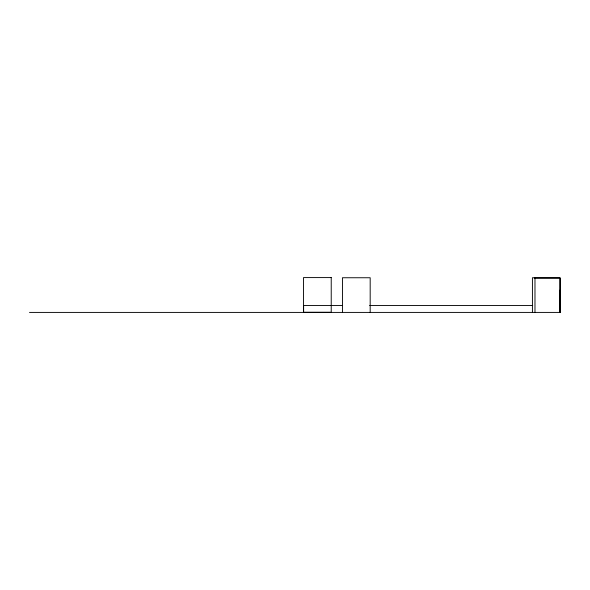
<?xml version="1.0" encoding="UTF-8"?>
<svg xmlns="http://www.w3.org/2000/svg" width="590" height="590" viewBox="0 0 590 590"><rect width="100%" height="100%" fill="white"/><g stroke="black" fill="none" stroke-linecap="round" stroke-linejoin="round"><path stroke-width="0.89" d="M560.22 312.412L560.22 289.882M534.791 278.17L559.969 278.17L559.969 312.412M342.259 305.48L303.621 305.48L303.621 312.412M369.635 305.48L532.689 305.48M29.5 312.412L560.5 312.412M560.153 312.412L560.153 277.75L532.423 277.75L532.423 312.412M534.975 277.75L534.975 312.412M370.181 312.412L370.181 277.75L342.443 277.75L342.443 312.412M331.226 277.588L303.496 277.588L303.496 312.25L331.226 312.25L331.226 277.588"/></g></svg>
